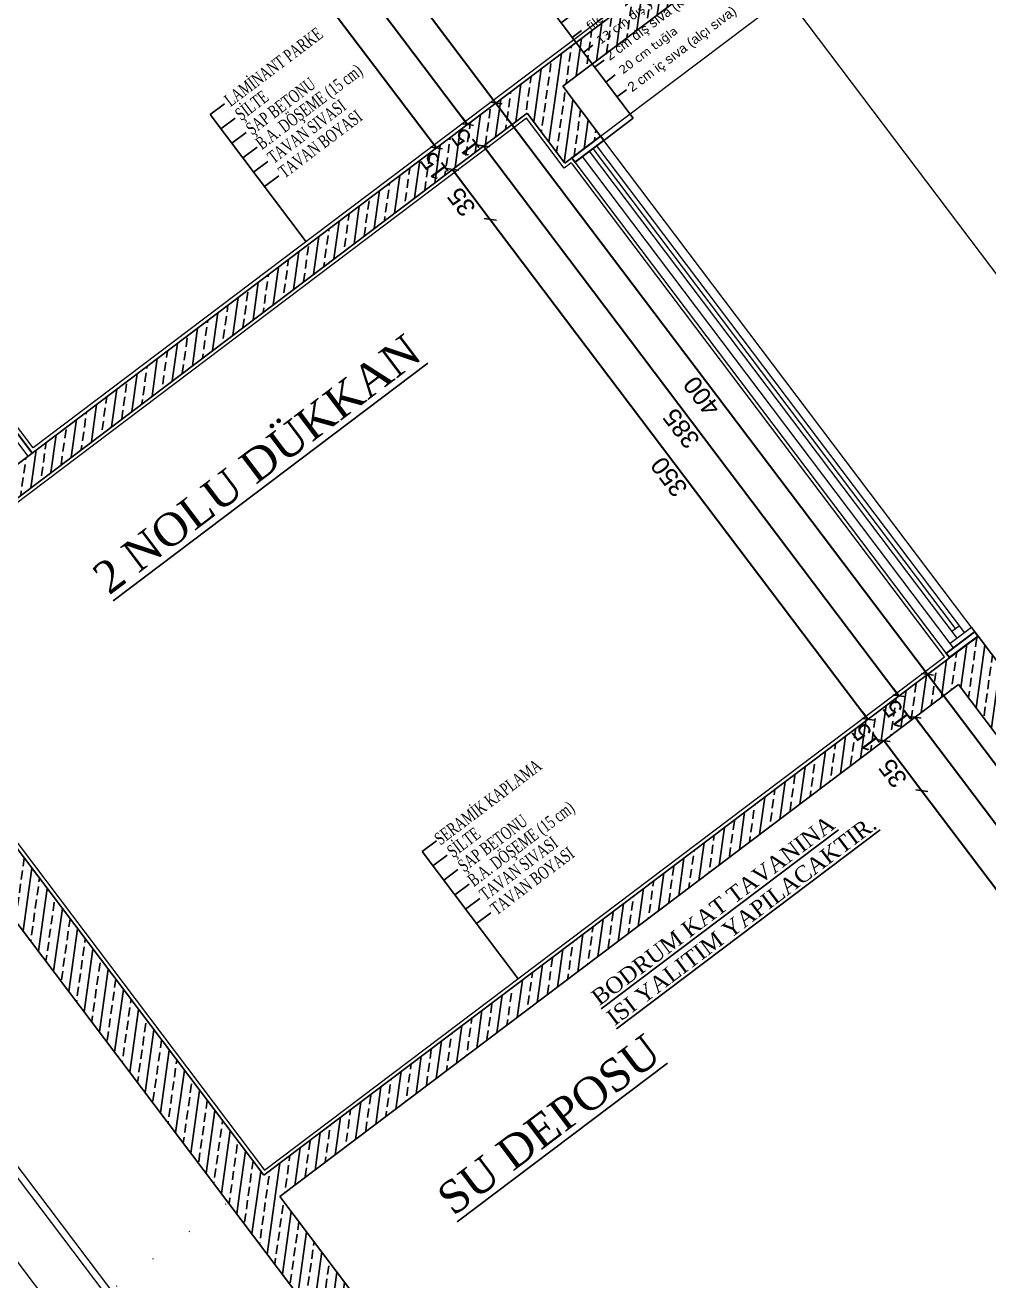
# Model space of a CAD drawing. Header units: millimetres. Extents: x 2232 to 85269, y -3593 to 5869.
# Drawn here: x 4008.5 to 4143.1, y 4360.9 to 4536.4 of the extents above; entities that cross this region are included whole.
import ezdxf

# ---------------------------------------------------------------- set-up
doc = ezdxf.new("R2010")
doc.units = ezdxf.units.MM
doc.linetypes.add('DOTX2', pattern=[0.5, 0, -0.5])
for name, color, linetype, lineweight in [('duvar', 232, 'Continuous', 30), ('FTA KAPI VE PENCERE', 141, 'Continuous', 9), ('görünüş', 201, 'Continuous', 18), ('iz', 1, 'DOTX2', 20), ('Kesit Duvar', 7, 'Continuous', 35), ('sıva iç', 21, 'Continuous', 0), ('tefriş', 252, 'Continuous', 5), ('ölçü iç', 170, 'Continuous', 9), ('ÖLÇÜ İÇ', 7, 'Continuous', 9)]:
    doc.layers.add(name, color=color, linetype=linetype, lineweight=lineweight)
for name, color, linetype in [('poz', 1, 'Continuous'), ('Standart', 7, 'Continuous'), ('Yazi', 7, 'Continuous')]:
    doc.layers.add(name, color=color, linetype=linetype)
doc.styles.add('arial_1_18', font='arial.ttf', dxfattribs={"height": 0.2})
doc.styles.get("Standard").update_dxf_attribs({"font": 'arial.ttf'})
doc.styles.add('Times roman', font='times.ttf')
doc.styles.add('UNIVCH', font='times.ttf', dxfattribs={"width": 0.7})
doc.styles.add('verdana_1_34', font='verdana.ttf', dxfattribs={"height": 0.2})
doc.dimstyles.new('zulay iç ölçü', dxfattribs={"dimtxt": 10, "dimasz": 5, "dimexe": 0.18, "dimexo": 0, "dimgap": 2, "dimtad": 3, "dimdec": 0, "dimzin": 0, "dimdsep": 46, "dimtxsty": 'Standard', "dimblk": 'ARCHTICK', "dimcen": 0.09, "dimse1": 1, "dimse2": 1, "dimadec": 0, "dimazin": 0, "dimtfac": 1, "dimtdec": 0, "dimtix": 1, "dimtofl": 0, "dimtmove": 0, "dimatfit": 3, "dimldrblk": 'ARCHTICK', "dimfxl": 1, "dimtolj": 1, "dimtzin": 0, "dimarcsym": 0})
pattern_1 = [(45, (0, 0), (-7.071068, 7.071068), []), (45, (7.071, 0), (-7.071068, 7.071068), [5, -2.5])]

# ---------------------------------------------------------------- blocks, each defined once
blk = doc.blocks.new('IDE991Entity4326')
at = {"layer": 'Standart', "linetype": 'Continuous', "lineweight": -3}
h = blk.add_hatch(dxfattribs=at)
h.set_pattern_fill('ANSI33', color=171, scale=40, style=0)
h.set_pattern_definition(pattern_1)
h.paths.add_polyline_path([(2175, 735), (1570, 735), (1570, 750), (2175, 750)])
blk = doc.blocks.new('IDE991Entity4332')
at = {"layer": 'Standart', "linetype": 'Continuous', "lineweight": -3}
h = blk.add_hatch(dxfattribs=at)
h.set_pattern_fill('ANSI33', color=171, scale=40, style=0)
h.set_pattern_definition(pattern_1)
h.paths.add_polyline_path([(1570, 50), (1545, 50), (1545, 450), (1570, 450)])
blk = doc.blocks.new('IDE991Entity4336')
at = {"layer": 'Standart', "linetype": 'Continuous', "lineweight": -3}
h = blk.add_hatch(dxfattribs=at)
h.set_pattern_fill('ANSI33', color=171, scale=40, style=0)
h.set_pattern_definition(pattern_1)
h.paths.add_polyline_path([(2070, 400), (2045, 400), (2045, 450), (2070, 450)])
blk = doc.blocks.new('IDE991Entity4340')
at = {"layer": 'Standart', "linetype": 'Continuous', "lineweight": -3}
h = blk.add_hatch(dxfattribs=at)
h.set_pattern_fill('ANSI33', color=171, scale=40, style=0)
h.set_pattern_definition(pattern_1)
h.paths.add_polyline_path([(2045, 435), (1570, 435), (1570, 450), (2045, 450)])
blk = doc.blocks.new('IDE991Entity4341')
at = {"layer": 'Standart', "linetype": 'Continuous', "lineweight": -3}
h = blk.add_hatch(dxfattribs=at)
h.set_pattern_fill('ANSI33', color=171, scale=40, style=0)
h.set_pattern_definition(pattern_1)
h.paths.add_polyline_path([(2175, 435), (2070, 435), (2070, 450), (2175, 450)])
blk = doc.blocks.new('IDE991Entity4346')
at = {"layer": 'Standart', "linetype": 'Continuous', "lineweight": -3}
h = blk.add_hatch(dxfattribs=at)
h.set_pattern_fill('ANSI33', color=171, scale=40, style=0)
h.set_pattern_definition(pattern_1)
h.paths.add_polyline_path([(2045, 35), (1570, 35), (1570, 50), (2045, 50)])
blk = doc.blocks.new('IDE991Entity4349')
at = {"layer": 'Standart', "linetype": 'Continuous', "lineweight": -3}
h = blk.add_hatch(dxfattribs=at)
h.set_pattern_fill('ANSI33', color=171, scale=40, style=0)
h.set_pattern_definition(pattern_1)
h.paths.add_polyline_path([(1570, -250), (1545, -250), (1545, 50), (1570, 50)])
blk = doc.blocks.new('IDE991Entity4351')
at = {"layer": 'Standart', "linetype": 'Continuous', "lineweight": -3}
h = blk.add_hatch(dxfattribs=at)
h.set_pattern_fill('ANSI33', color=171, scale=40, style=0)
h.set_pattern_definition(pattern_1)
h.paths.add_polyline_path([(2070, -250), (2045, -250), (2045, 50), (2070, 50)])
blk = doc.blocks.new('IDE991Entity4353')
at = {"layer": 'Standart', "linetype": 'Continuous', "lineweight": -3}
h = blk.add_hatch(dxfattribs=at)
h.set_pattern_fill('ANSI33', color=171, scale=40, style=0)
h.set_pattern_definition(pattern_1)
h.paths.add_polyline_path([(2120, -315), (1545, -315), (1545, -250), (2120, -250)])
blk = doc.blocks.new('IDE991Entity5287')
at = {"layer": 'Standart', "color": 159, "linetype": 'Continuous', "lineweight": -3}
blk.add_lwpolyline([(1545, -250), (1545, 1350)], dxfattribs=at)
blk = doc.blocks.new('IDE991Entity5397')
at = {"layer": 'Standart', "color": 159, "linetype": 'Continuous', "lineweight": -3}
blk.add_lwpolyline([(2175, 735), (1570, 735)], dxfattribs=at)
blk = doc.blocks.new('IDE991Entity5441')
at = {"layer": 'Standart', "color": 159, "linetype": 'Continuous', "lineweight": -3}
blk.add_lwpolyline([(2045, 400), (2045, 435)], dxfattribs=at)
blk = doc.blocks.new('IDE991Entity5442')
at = {"layer": 'Standart', "color": 159, "linetype": 'Continuous', "lineweight": -3}
blk.add_lwpolyline([(2070, 400), (2045, 400)], dxfattribs=at)
blk = doc.blocks.new('IDE991Entity5443')
at = {"layer": 'Standart', "color": 159, "linetype": 'Continuous', "lineweight": -3}
blk.add_lwpolyline([(2045, 450), (2070, 450)], dxfattribs=at)
blk = doc.blocks.new('IDE991Entity5444')
at = {"layer": 'Standart', "color": 159, "linetype": 'Continuous', "lineweight": -3}
blk.add_lwpolyline([(2070, 450), (2175, 450)], dxfattribs=at)
blk = doc.blocks.new('IDE991Entity5452')
at = {"layer": 'Standart', "color": 159, "linetype": 'Continuous', "lineweight": -3}
blk.add_lwpolyline([(1570, 435), (1570, 50)], dxfattribs=at)
blk = doc.blocks.new('IDE991Entity5453')
at = {"layer": 'Standart', "color": 159, "linetype": 'Continuous', "lineweight": -3}
blk.add_lwpolyline([(2045, 435), (1570, 435)], dxfattribs=at)
blk = doc.blocks.new('IDE991Entity5454')
at = {"layer": 'Standart', "color": 159, "linetype": 'Continuous', "lineweight": -3}
blk.add_lwpolyline([(2175, 435), (2070, 435)], dxfattribs=at)
blk = doc.blocks.new('IDE991Entity5501')
at = {"layer": 'Standart', "color": 159, "linetype": 'Continuous', "lineweight": -3}
blk.add_lwpolyline([(2045, 35), (1570, 35)], dxfattribs=at)
blk = doc.blocks.new('IDE991Entity5502')
at = {"layer": 'Standart', "color": 159, "linetype": 'Continuous', "lineweight": -3}
blk.add_lwpolyline([(1570, 50), (1572, 50)], dxfattribs=at)
blk = doc.blocks.new('IDE991Entity5503')
at = {"layer": 'Standart', "color": 159, "linetype": 'Continuous', "lineweight": -3}
blk.add_lwpolyline([(2045, 50), (2070, 50)], dxfattribs=at)
blk = doc.blocks.new('IDE991Entity5511')
at = {"layer": 'Standart', "color": 159, "linetype": 'Continuous', "lineweight": -3}
blk.add_lwpolyline([(2045, -250), (2045, 35)], dxfattribs=at)
blk = doc.blocks.new('IDE991Entity5512')
at = {"layer": 'Standart', "color": 159, "linetype": 'Continuous', "lineweight": -3}
blk.add_lwpolyline([(2070, 50), (2070, -250)], dxfattribs=at)
blk = doc.blocks.new('IDE991Entity5599')
at = {"layer": 'Standart', "color": 159, "linetype": 'Continuous', "lineweight": -3}
blk.add_lwpolyline([(1570, 35), (1570, -250)], dxfattribs=at)
blk = doc.blocks.new('IDE991Entity5601')
at = {"layer": 'Standart', "color": 159, "linetype": 'Continuous', "lineweight": -3}
blk.add_lwpolyline([(2070, 435), (2070, 400)], dxfattribs=at)
blk = doc.blocks.new('IDE991Entity5605')
at = {"layer": 'Standart', "color": 159, "linetype": 'Continuous', "lineweight": -3}
blk.add_lwpolyline([(2120, -315), (1545, -315)], dxfattribs=at)
blk = doc.blocks.new('IDE991Entity6619')
at = {"layer": 'Standart', "color": 159, "linetype": 'Continuous', "lineweight": -3}
blk.add_lwpolyline([(1572, 450), (1920, 450)], dxfattribs=at)
blk = doc.blocks.new('IDE991Entity6620')
at = {"layer": 'Standart', "color": 159, "linetype": 'Continuous', "lineweight": -3}
blk.add_lwpolyline([(1920, 450), (2045, 450)], dxfattribs=at)
blk = doc.blocks.new('IDE991Entity6657')
at = {"layer": 'Standart', "color": 159, "linetype": 'Continuous', "lineweight": -3}
blk.add_lwpolyline([(1572, 50), (1920, 50)], dxfattribs=at)
blk = doc.blocks.new('IDE991Entity6658')
at = {"layer": 'Standart', "color": 159, "linetype": 'Continuous', "lineweight": -3}
blk.add_lwpolyline([(1920, 50), (2045, 50)], dxfattribs=at)
blk = doc.blocks.new('IDE991Entity6709')
at = {"layer": 'Standart', "color": 159, "linetype": 'Continuous', "lineweight": -3}
blk.add_lwpolyline([(1572, -250), (1920, -250)], dxfattribs=at)
blk = doc.blocks.new('TRRTYT')
at = {"layer": 'Standart'}
for name in ['IDE991Entity5287', 'IDE991Entity4326', 'IDE991Entity5397', 'IDE991Entity4332', 'IDE991Entity4340', 'IDE991Entity6619', 'IDE991Entity6620', 'IDE991Entity4336', 'IDE991Entity5443', 'IDE991Entity4341', 'IDE991Entity5444', 'IDE991Entity5452', 'IDE991Entity5453', 'IDE991Entity5441', 'IDE991Entity5454', 'IDE991Entity5601', 'IDE991Entity5442', 'IDE991Entity4349', 'IDE991Entity4346', 'IDE991Entity5502', 'IDE991Entity6657', 'IDE991Entity6658', 'IDE991Entity4351', 'IDE991Entity5503', 'IDE991Entity5512', 'IDE991Entity5501', 'IDE991Entity5599', 'IDE991Entity5511', 'IDE991Entity4353', 'IDE991Entity6709', 'IDE991Entity5605']:
    blk.add_blockref(name, (1034515.63, -397430.95), dxfattribs=at)
blk = doc.blocks.new('_ArchTick')
at = {"color": 0, "linetype": 'ByBlock', "const_width": 0.15}
blk.add_lwpolyline([(-0.5, -0.5), (0.5, 0.5)], dxfattribs=at)
blk = doc.blocks.new('*D2449')
at = {"layer": 'Defpoints', "color": 0, "transparency": 16777216}
for p in [(661177.16, -127128.54), (661187, -127378.54), (661204.5, -127378.54)]:
    blk.add_point(p, dxfattribs=at)
at = {"layer": 'ÖLÇÜ İÇ', "color": 0, "lineweight": -2, "transparency": 16777216}
blk.add_line((661204.5, -127128.54), (661204.5, -127378.54), dxfattribs=at)
at = {"layer": 'ÖLÇÜ İÇ', "color": 0, "lineweight": -2, "transparency": 16777216, "xscale": 5, "yscale": 5, "zscale": 5}
for p, rotation in [((661204.5, -127128.54), 90), ((661204.5, -127378.54), 270)]:
    blk.add_blockref('_ArchTick', p, dxfattribs=dict(at, rotation=rotation))
at = {"layer": 'ÖLÇÜ İÇ', "color": 0, "transparency": 16777216, "insert": (661197.5, -127253.54), "char_height": 10, "attachment_point": 5, "rotation": 90}
blk.add_mtext('\\A1;250', dxfattribs=at)
blk = doc.blocks.new('*D2450')
at = {"layer": 'Defpoints', "color": 0, "transparency": 16777216}
for p in [(661246.19, -127078.54), (661246.19, -127378.54), (661246.19, -127378.54)]:
    blk.add_point(p, dxfattribs=at)
at = {"layer": 'ÖLÇÜ İÇ', "color": 0, "lineweight": -2, "transparency": 16777216}
blk.add_line((661246.19, -127078.54), (661246.19, -127378.54), dxfattribs=at)
at = {"layer": 'ÖLÇÜ İÇ', "color": 0, "lineweight": -2, "transparency": 16777216, "xscale": 5, "yscale": 5, "zscale": 5}
for p, rotation in [((661246.19, -127078.54), 90), ((661246.19, -127378.54), 270)]:
    blk.add_blockref('_ArchTick', p, dxfattribs=dict(at, rotation=rotation))
at = {"layer": 'ÖLÇÜ İÇ', "color": 0, "transparency": 16777216, "insert": (661239.19, -127228.54), "char_height": 10, "attachment_point": 5, "rotation": 90}
blk.add_mtext('\\A1;300', dxfattribs=at)
blk = doc.blocks.new('*D2463')
at = {"layer": 'Defpoints', "color": 0, "transparency": 16777216}
for p in [(661178.88, -127093.54), (661226.24, -127378.54), (661226.24, -127378.54)]:
    blk.add_point(p, dxfattribs=at)
at = {"layer": 'ÖLÇÜ İÇ', "color": 0, "lineweight": -2, "transparency": 16777216}
blk.add_line((661226.24, -127093.54), (661226.24, -127378.54), dxfattribs=at)
at = {"layer": 'ÖLÇÜ İÇ', "color": 0, "lineweight": -2, "transparency": 16777216, "xscale": 5, "yscale": 5, "zscale": 5}
for p, rotation in [((661226.24, -127093.54), 90), ((661226.24, -127378.54), 270)]:
    blk.add_blockref('_ArchTick', p, dxfattribs=dict(at, rotation=rotation))
at = {"layer": 'ÖLÇÜ İÇ', "color": 0, "transparency": 16777216, "insert": (661219.24, -127236.04), "char_height": 10, "attachment_point": 5, "rotation": 90}
blk.add_mtext('\\A1;285', dxfattribs=at)
blk = doc.blocks.new('*D2464')
at = {"layer": 'Defpoints', "color": 0, "transparency": 16777216}
for p in [(661197.5, -127378.54), (661197.5, -127393.54), (661204.5, -127393.54)]:
    blk.add_point(p, dxfattribs=at)
at = {"layer": 'ÖLÇÜ İÇ', "color": 0, "lineweight": -2, "transparency": 16777216}
for p, q in [((661204.5, -127378.54), (661204.5, -127373.54)), ((661204.5, -127393.54), (661204.5, -127398.54))]:
    blk.add_line(p, q, dxfattribs=at)
at = {"layer": 'ÖLÇÜ İÇ', "color": 0, "lineweight": -2, "transparency": 16777216, "xscale": 5, "yscale": 5, "zscale": 5}
for p, rotation in [((661204.5, -127378.54), 270), ((661204.5, -127393.54), 90)]:
    blk.add_blockref('_ArchTick', p, dxfattribs=dict(at, rotation=rotation))
at = {"layer": 'ÖLÇÜ İÇ', "color": 0, "transparency": 16777216, "insert": (661197.5, -127386.04), "char_height": 10, "attachment_point": 5, "rotation": 90}
blk.add_mtext('\\A1;15', dxfattribs=at)
blk = doc.blocks.new('*D2465')
at = {"layer": 'Defpoints', "color": 0, "transparency": 16777216}
for p in [(661197.5, -127393.54), (661177.16, -127428.54), (661204.5, -127428.54)]:
    blk.add_point(p, dxfattribs=at)
at = {"layer": 'ÖLÇÜ İÇ', "color": 0, "lineweight": -2, "transparency": 16777216}
blk.add_line((661204.5, -127393.54), (661204.5, -127428.54), dxfattribs=at)
at = {"layer": 'ÖLÇÜ İÇ', "color": 0, "lineweight": -2, "transparency": 16777216, "xscale": 5, "yscale": 5, "zscale": 5}
for p, rotation in [((661204.5, -127393.54), 90), ((661204.5, -127428.54), 270)]:
    blk.add_blockref('_ArchTick', p, dxfattribs=dict(at, rotation=rotation))
at = {"layer": 'ÖLÇÜ İÇ', "color": 0, "transparency": 16777216, "insert": (661197.5, -127411.04), "char_height": 10, "attachment_point": 5, "rotation": 90}
blk.add_mtext('\\A1;35', dxfattribs=at)
blk = doc.blocks.new('*D2466')
at = {"layer": 'Defpoints', "color": 0, "transparency": 16777216}
for p in [(661177.16, -127428.54), (661187, -127778.54), (661204.5, -127778.54)]:
    blk.add_point(p, dxfattribs=at)
at = {"layer": 'ÖLÇÜ İÇ', "color": 0, "lineweight": -2, "transparency": 16777216}
blk.add_line((661204.5, -127428.54), (661204.5, -127778.54), dxfattribs=at)
at = {"layer": 'ÖLÇÜ İÇ', "color": 0, "lineweight": -2, "transparency": 16777216, "xscale": 5, "yscale": 5, "zscale": 5}
for p, rotation in [((661204.5, -127428.54), 90), ((661204.5, -127778.54), 270)]:
    blk.add_blockref('_ArchTick', p, dxfattribs=dict(at, rotation=rotation))
at = {"layer": 'ÖLÇÜ İÇ', "color": 0, "transparency": 16777216, "insert": (661197.5, -127603.54), "char_height": 10, "attachment_point": 5, "rotation": 90}
blk.add_mtext('\\A1;350', dxfattribs=at)
blk = doc.blocks.new('*D2467')
at = {"layer": 'Defpoints', "color": 0, "transparency": 16777216}
for p in [(661246.19, -127378.54), (661246.19, -127778.54), (661246.19, -127778.54)]:
    blk.add_point(p, dxfattribs=at)
at = {"layer": 'ÖLÇÜ İÇ', "color": 0, "lineweight": -2, "transparency": 16777216}
blk.add_line((661246.19, -127378.54), (661246.19, -127778.54), dxfattribs=at)
at = {"layer": 'ÖLÇÜ İÇ', "color": 0, "lineweight": -2, "transparency": 16777216, "xscale": 5, "yscale": 5, "zscale": 5}
for p, rotation in [((661246.19, -127378.54), 90), ((661246.19, -127778.54), 270)]:
    blk.add_blockref('_ArchTick', p, dxfattribs=dict(at, rotation=rotation))
at = {"layer": 'ÖLÇÜ İÇ', "color": 0, "transparency": 16777216, "insert": (661239.19, -127578.54), "char_height": 10, "attachment_point": 5, "rotation": 90}
blk.add_mtext('\\A1;400', dxfattribs=at)
blk = doc.blocks.new('*D2468')
at = {"layer": 'Defpoints', "color": 0, "transparency": 16777216}
for p in [(661220.99, -127378.54), (661178.88, -127393.54), (661226.24, -127393.54)]:
    blk.add_point(p, dxfattribs=at)
at = {"layer": 'ÖLÇÜ İÇ', "color": 0, "lineweight": -2, "transparency": 16777216}
for p, q in [((661226.24, -127378.54), (661226.24, -127373.54)), ((661226.24, -127393.54), (661226.24, -127398.54))]:
    blk.add_line(p, q, dxfattribs=at)
at = {"layer": 'ÖLÇÜ İÇ', "color": 0, "lineweight": -2, "transparency": 16777216, "xscale": 5, "yscale": 5, "zscale": 5}
for p, rotation in [((661226.24, -127378.54), 270), ((661226.24, -127393.54), 90)]:
    blk.add_blockref('_ArchTick', p, dxfattribs=dict(at, rotation=rotation))
at = {"layer": 'ÖLÇÜ İÇ', "color": 0, "transparency": 16777216, "insert": (661219.24, -127386.04), "char_height": 10, "attachment_point": 5, "rotation": 90}
blk.add_mtext('\\A1;15', dxfattribs=at)
blk = doc.blocks.new('*D2469')
at = {"layer": 'Defpoints', "color": 0, "transparency": 16777216}
for p in [(661178.88, -127393.54), (661226.24, -127778.54), (661226.24, -127778.54)]:
    blk.add_point(p, dxfattribs=at)
at = {"layer": 'ÖLÇÜ İÇ', "color": 0, "lineweight": -2, "transparency": 16777216}
blk.add_line((661226.24, -127393.54), (661226.24, -127778.54), dxfattribs=at)
at = {"layer": 'ÖLÇÜ İÇ', "color": 0, "lineweight": -2, "transparency": 16777216, "xscale": 5, "yscale": 5, "zscale": 5}
for p, rotation in [((661226.24, -127393.54), 90), ((661226.24, -127778.54), 270)]:
    blk.add_blockref('_ArchTick', p, dxfattribs=dict(at, rotation=rotation))
at = {"layer": 'ÖLÇÜ İÇ', "color": 0, "transparency": 16777216, "insert": (661219.24, -127586.04), "char_height": 10, "attachment_point": 5, "rotation": 90}
blk.add_mtext('\\A1;385', dxfattribs=at)
blk = doc.blocks.new('*D2470')
at = {"layer": 'Defpoints', "color": 0, "transparency": 16777216}
for p in [(661197.5, -127778.54), (661197.5, -127793.54), (661204.5, -127793.54)]:
    blk.add_point(p, dxfattribs=at)
at = {"layer": 'ÖLÇÜ İÇ', "color": 0, "lineweight": -2, "transparency": 16777216}
for p, q in [((661204.5, -127778.54), (661204.5, -127773.54)), ((661204.5, -127793.54), (661204.5, -127798.54))]:
    blk.add_line(p, q, dxfattribs=at)
at = {"layer": 'ÖLÇÜ İÇ', "color": 0, "lineweight": -2, "transparency": 16777216, "xscale": 5, "yscale": 5, "zscale": 5}
for p, rotation in [((661204.5, -127778.54), 270), ((661204.5, -127793.54), 90)]:
    blk.add_blockref('_ArchTick', p, dxfattribs=dict(at, rotation=rotation))
at = {"layer": 'ÖLÇÜ İÇ', "color": 0, "transparency": 16777216, "insert": (661197.5, -127786.04), "char_height": 10, "attachment_point": 5, "rotation": 90}
blk.add_mtext('\\A1;15', dxfattribs=at)
blk = doc.blocks.new('*D2471')
at = {"layer": 'Defpoints', "color": 0, "transparency": 16777216}
for p in [(661197.5, -127793.54), (661177.16, -127828.54), (661204.5, -127828.54)]:
    blk.add_point(p, dxfattribs=at)
at = {"layer": 'ÖLÇÜ İÇ', "color": 0, "lineweight": -2, "transparency": 16777216}
blk.add_line((661204.5, -127793.54), (661204.5, -127828.54), dxfattribs=at)
at = {"layer": 'ÖLÇÜ İÇ', "color": 0, "lineweight": -2, "transparency": 16777216, "xscale": 5, "yscale": 5, "zscale": 5}
for p, rotation in [((661204.5, -127793.54), 90), ((661204.5, -127828.54), 270)]:
    blk.add_blockref('_ArchTick', p, dxfattribs=dict(at, rotation=rotation))
at = {"layer": 'ÖLÇÜ İÇ', "color": 0, "transparency": 16777216, "insert": (661197.5, -127811.04), "char_height": 10, "attachment_point": 5, "rotation": 90}
blk.add_mtext('\\A1;35', dxfattribs=at)
blk = doc.blocks.new('*D2472')
at = {"layer": 'Defpoints', "color": 0, "transparency": 16777216}
for p in [(661177.16, -127828.54), (661187, -128078.54), (661204.5, -128078.54)]:
    blk.add_point(p, dxfattribs=at)
at = {"layer": 'ÖLÇÜ İÇ', "color": 0, "lineweight": -2, "transparency": 16777216}
blk.add_line((661204.5, -127828.54), (661204.5, -128078.54), dxfattribs=at)
at = {"layer": 'ÖLÇÜ İÇ', "color": 0, "lineweight": -2, "transparency": 16777216, "xscale": 5, "yscale": 5, "zscale": 5}
for p, rotation in [((661204.5, -127828.54), 90), ((661204.5, -128078.54), 270)]:
    blk.add_blockref('_ArchTick', p, dxfattribs=dict(at, rotation=rotation))
at = {"layer": 'ÖLÇÜ İÇ', "color": 0, "transparency": 16777216, "insert": (661197.5, -127953.54), "char_height": 10, "attachment_point": 5, "rotation": 90}
blk.add_mtext('\\A1;250', dxfattribs=at)
blk = doc.blocks.new('*D2473')
at = {"layer": 'Defpoints', "color": 0, "transparency": 16777216}
for p in [(661246.19, -127778.54), (661246.19, -128078.54), (661246.19, -128078.54)]:
    blk.add_point(p, dxfattribs=at)
at = {"layer": 'ÖLÇÜ İÇ', "color": 0, "lineweight": -2, "transparency": 16777216}
blk.add_line((661246.19, -127778.54), (661246.19, -128078.54), dxfattribs=at)
at = {"layer": 'ÖLÇÜ İÇ', "color": 0, "lineweight": -2, "transparency": 16777216, "xscale": 5, "yscale": 5, "zscale": 5}
for p, rotation in [((661246.19, -127778.54), 90), ((661246.19, -128078.54), 270)]:
    blk.add_blockref('_ArchTick', p, dxfattribs=dict(at, rotation=rotation))
at = {"layer": 'ÖLÇÜ İÇ', "color": 0, "transparency": 16777216, "insert": (661239.19, -127928.54), "char_height": 10, "attachment_point": 5, "rotation": 90}
blk.add_mtext('\\A1;300', dxfattribs=at)
blk = doc.blocks.new('*D2474')
at = {"layer": 'Defpoints', "color": 0, "transparency": 16777216}
for p in [(661220.99, -127778.54), (661178.88, -127793.54), (661226.24, -127793.54)]:
    blk.add_point(p, dxfattribs=at)
at = {"layer": 'ÖLÇÜ İÇ', "color": 0, "lineweight": -2, "transparency": 16777216}
for p, q in [((661226.24, -127778.54), (661226.24, -127773.54)), ((661226.24, -127793.54), (661226.24, -127798.54))]:
    blk.add_line(p, q, dxfattribs=at)
at = {"layer": 'ÖLÇÜ İÇ', "color": 0, "lineweight": -2, "transparency": 16777216, "xscale": 5, "yscale": 5, "zscale": 5}
for p, rotation in [((661226.24, -127778.54), 270), ((661226.24, -127793.54), 90)]:
    blk.add_blockref('_ArchTick', p, dxfattribs=dict(at, rotation=rotation))
at = {"layer": 'ÖLÇÜ İÇ', "color": 0, "transparency": 16777216, "insert": (661219.24, -127786.04), "char_height": 10, "attachment_point": 5, "rotation": 90}
blk.add_mtext('\\A1;15', dxfattribs=at)
blk = doc.blocks.new('*D2475')
at = {"layer": 'Defpoints', "color": 0, "transparency": 16777216}
for p in [(661178.88, -127793.54), (661226.24, -128078.54), (661226.24, -128078.54)]:
    blk.add_point(p, dxfattribs=at)
at = {"layer": 'ÖLÇÜ İÇ', "color": 0, "lineweight": -2, "transparency": 16777216}
blk.add_line((661226.24, -127793.54), (661226.24, -128078.54), dxfattribs=at)
at = {"layer": 'ÖLÇÜ İÇ', "color": 0, "lineweight": -2, "transparency": 16777216, "xscale": 5, "yscale": 5, "zscale": 5}
for p, rotation in [((661226.24, -127793.54), 90), ((661226.24, -128078.54), 270)]:
    blk.add_blockref('_ArchTick', p, dxfattribs=dict(at, rotation=rotation))
at = {"layer": 'ÖLÇÜ İÇ', "color": 0, "transparency": 16777216, "insert": (661219.24, -127936.04), "char_height": 10, "attachment_point": 5, "rotation": 90}
blk.add_mtext('\\A1;285', dxfattribs=at)
blk = doc.blocks.new('*D2568')
at = {"layer": 'Defpoints', "color": 0, "transparency": 16777216}
for p in [(1294830.02, -408949.54), (1294839.01, -410869.54), (1294839.01, -410869.54)]:
    blk.add_point(p, dxfattribs=at)
at = {"layer": 'sıva iç', "color": 0, "lineweight": -2, "transparency": 16777216}
blk.add_line((1294839.01, -408949.54), (1294839.01, -410869.54), dxfattribs=at)
at = {"layer": 'sıva iç', "color": 0, "lineweight": -2, "transparency": 16777216, "xscale": 5, "yscale": 5, "zscale": 5}
for p, rotation in [((1294839.01, -408949.54), 90), ((1294839.01, -410869.54), 270)]:
    blk.add_blockref('_ArchTick', p, dxfattribs=dict(at, rotation=rotation))
at = {"layer": 'sıva iç', "color": 0, "transparency": 16777216, "insert": (1294832.01, -409909.54), "char_height": 10, "attachment_point": 5, "rotation": 90}
blk.add_mtext('\\A1;1920', dxfattribs=at)
blk = doc.blocks.new('*D2569')
at = {"layer": 'Defpoints', "color": 0, "transparency": 16777216}
for p in [(1294811.46, -409089.54), (1294810.69, -410689.54), (1294810.69, -410689.54)]:
    blk.add_point(p, dxfattribs=at)
at = {"layer": 'sıva iç', "color": 0, "lineweight": -2, "transparency": 16777216}
blk.add_line((1294810.69, -409089.54), (1294810.69, -410689.54), dxfattribs=at)
at = {"layer": 'sıva iç', "color": 0, "lineweight": -2, "transparency": 16777216, "xscale": 5, "yscale": 5, "zscale": 5}
for p, rotation in [((1294810.69, -409089.54), 90), ((1294810.69, -410689.54), 270)]:
    blk.add_blockref('_ArchTick', p, dxfattribs=dict(at, rotation=rotation))
at = {"layer": 'sıva iç', "color": 0, "transparency": 16777216, "insert": (1294803.69, -409889.54), "char_height": 10, "attachment_point": 5, "rotation": 90}
blk.add_mtext('\\A1;1600', dxfattribs=at)
blk = doc.blocks.new('Entity12993')
at = {"layer": 'Yazi', "color": 11, "linetype": 'Continuous', "lineweight": -3}
for points in [[(9699.07, 245.32), (9692.45, 245.32)], [(9692.45, 168.08), (9692.45, 245.32)], [(9699.07, 234.94), (9692.45, 234.94)], [(9699.07, 224.56), (9692.45, 224.56)], [(9699.07, 214.18), (9692.45, 214.18)], [(9699.07, 203.8), (9692.45, 203.8)], [(9699.07, 193.42), (9692.45, 193.42)], [(9699.07, 183.04), (9692.45, 183.04)], [(9692.45, 168.08), (9671.91, 168.08)]]:
    blk.add_lwpolyline(points, dxfattribs=at)
for s, height, style, p in [('dış cephe boyası', 4.7407, 'verdana_1_34', (9702.67, 242.92)), ('dekoratif sıva', 4.7407, 'verdana_1_34', (9702.67, 232.54)), ('file', 4.741, 'verdana_1_34', (9702.84, 221.58)), ('13 cm dış yalıtım', 4.7407, 'verdana_1_34', (9702.67, 211.78)), ('2 cm dış sıva (kaba sıva)', 5.3333, 'arial_1_18', (9701.34, 201.49)), ('20 cm tuğla', 4.7407, 'verdana_1_34', (9702.67, 191.02)), ('2 cm iç sıva (alçı sıva)', 5.3333, 'arial_1_18', (9700.74, 179.98))]:
    blk.add_text(s, height=height, dxfattribs=dict(at, style=style)).set_placement(p)
blk = doc.blocks.new('DFGFDGHN')
at = {"layer": 'ÖLÇÜ İÇ'}
for base, p1, p2, picture, middle in [((661246.19, -127378.54), (661246.19, -127078.54), (661246.19, -127378.54), '*D2450', (661239.19, -127228.54)), ((661204.5, -127378.54), (661177.16, -127128.54), (661187, -127378.54), '*D2449', (661197.5, -127253.54)), ((661226.24, -127393.54), (661220.99, -127378.54), (661178.88, -127393.54), '*D2468', (661219.24, -127386.04)), ((661204.5, -127393.54), (661197.5, -127378.54), (661197.5, -127393.54), '*D2464', (661197.5, -127386.04)), ((661246.19, -127778.54), (661246.19, -127378.54), (661246.19, -127778.54), '*D2467', (661239.19, -127578.54)), ((661204.5, -127428.54), (661197.5, -127393.54), (661177.16, -127428.54), '*D2465', (661197.5, -127411.04)), ((661204.5, -127778.54), (661177.16, -127428.54), (661187, -127778.54), '*D2466', (661197.5, -127603.54)), ((661226.24, -127793.54), (661220.99, -127778.54), (661178.88, -127793.54), '*D2474', (661219.24, -127786.04)), ((661204.5, -127793.54), (661197.5, -127778.54), (661197.5, -127793.54), '*D2470', (661197.5, -127786.04)), ((661246.19, -128078.54), (661246.19, -127778.54), (661246.19, -128078.54), '*D2473', (661239.19, -127928.54)), ((661204.5, -127828.54), (661197.5, -127793.54), (661177.16, -127828.54), '*D2471', (661197.5, -127811.04)), ((661204.5, -128078.54), (661177.16, -127828.54), (661187, -128078.54), '*D2472', (661197.5, -127953.54))]:
    dim = blk.add_linear_dim(base=base, p1=p1, p2=p2, angle=90, dimstyle='zulay iç ölçü', dxfattribs=at)
    dim.commit()
    dim.dimension.update_dxf_attribs({"geometry": picture, "text_midpoint": middle})
for base, p1, p2, picture, middle in [((661226.24, -127378.54), (661178.88, -127093.54), (661226.24, -127378.54), '*D2463', (661219.24, -127236.04)), ((661226.24, -127778.54), (661178.88, -127393.54), (661226.24, -127778.54), '*D2469', (661219.24, -127586.04)), ((661226.24, -128078.54), (661178.88, -127793.54), (661226.24, -128078.54), '*D2475', (661219.24, -127936.04))]:
    dim = blk.add_linear_dim(base=base, p1=p1, p2=p2, angle=90, dimstyle='zulay iç ölçü', override={"dimtmove": 1}, dxfattribs=at)
    dim.commit()
    dim.dimension.update_dxf_attribs({"geometry": picture, "text_midpoint": middle})
blk = doc.blocks.new('GHGFHGF')
at = {"layer": 'duvar'}
blk.add_lwpolyline([(1295089.78, -409704.54), (1295089.78, -409989.54)], dxfattribs=at)
for points in [[(1295449.78, -410042.54), (1295449.78, -410039.54), (1295429.78, -410039.54), (1295429.78, -410042.54)], [(1295449.78, -410386.54), (1295449.78, -410389.54), (1295429.78, -410389.54), (1295429.78, -410386.54)]]:
    blk.add_lwpolyline(points, close=True, dxfattribs=at)
at = {"layer": 'FTA KAPI VE PENCERE'}
for p, q in [((1295434.78, -410383.54), (1295434.78, -410042.54)), ((1295439.78, -410383.54), (1295439.78, -410042.54)), ((1295444.78, -410042.54), (1295439.78, -410042.54)), ((1295442.28, -410378.54), (1295442.28, -410042.54)), ((1295444.78, -410042.54), (1295444.78, -410383.54)), ((1295449.78, -410383.54), (1295434.78, -410383.54)), ((1295434.78, -410386.54), (1295434.78, -410383.54)), ((1295439.78, -410378.54), (1295444.78, -410378.54)), ((1295449.78, -410383.54), (1295449.78, -410386.54))]:
    blk.add_line(p, q, dxfattribs=at)
at = {"layer": 'görünüş'}
for points in [[(1295449.78, -410039.54), (1295709.78, -410039.54), (1295709.78, -409689.54)], [(1295579.78, -410039.54), (1295579.78, -410409.54)]]:
    blk.add_lwpolyline(points, dxfattribs=at)
at = {"layer": 'iz', "ltscale": 50}
blk.add_line((1293379.78, -409989.54), (1295709.78, -409989.54), dxfattribs=at)
blk.add_lwpolyline([(1294719.78, -410389.54), (1294924.78, -410389.54)], dxfattribs=at)
at = {"layer": 'Kesit Duvar'}
blk.add_line((1295429.78, -410389.54), (1295449.78, -410389.54), dxfattribs=at)
at = {"layer": 'poz'}
for p, q in [((1295282.97, -409898.54), (1295282.97, -409987.54)), ((1295282.97, -409898.54), (1295292.97, -409898.54)), ((1295282.97, -409908.54), (1295292.97, -409908.54)), ((1295282.97, -409918.54), (1295292.97, -409918.54)), ((1295282.97, -409928.85), (1295292.97, -409928.85)), ((1295282.97, -409938.85), (1295292.97, -409938.85)), ((1295282.97, -409948.85), (1295292.97, -409948.85)), ((1295129.34, -410298.54), (1295129.34, -410387.54)), ((1295129.34, -410298.54), (1295139.34, -410298.54)), ((1295129.34, -410308.54), (1295139.34, -410308.54)), ((1295129.34, -410318.54), (1295139.34, -410318.54)), ((1295129.34, -410328.85), (1295139.34, -410328.85)), ((1295129.34, -410338.85), (1295139.34, -410338.85)), ((1295129.34, -410348.85), (1295139.34, -410348.85))]:
    blk.add_line(p, q, dxfattribs=at)
at = {"layer": 'sıva iç'}
for points in [[(1295091.78, -409706.54), (1295552.78, -409706.54), (1295552.78, -409741.54), (1295557.78, -409741.54), (1295557.78, -409987.54), (1295554.78, -409987.54), (1295449.78, -409987.54), (1295299.78, -409987.54), (1295091.78, -409987.54)], [(1295427.78, -410042.54), (1295427.78, -410041.54), (1295422.78, -410041.54), (1295422.78, -410006.54), (1294951.78, -410006.54), (1294951.78, -410387.54), (1295299.78, -410387.54), (1295424.78, -410387.54), (1295427.78, -410387.54), (1295427.78, -410386.54)]]:
    blk.add_lwpolyline(points, close=True, dxfattribs=at)
for points in [[(1295429.78, -410389.54), (1295429.78, -410042.54), (1295449.78, -410042.54)], [(1295449.78, -410389.54), (1295449.78, -410042.54), (1295429.78, -410042.54)]]:
    blk.add_lwpolyline(points, dxfattribs=at)
at = {"layer": 'tefriş'}
blk.add_line((1294842.97, -409047.48), (1294842.97, -410442.68), dxfattribs=at)
at = {"layer": 'ÖLÇÜ İÇ', "color": 2}
blk.add_lwpolyline([(1295086.65, -409777.54), (1295086.65, -409989.54)], dxfattribs=at)
at = {"layer": 'Standart'}
blk.add_blockref('Entity12993', (1285777.86, -410210.62), dxfattribs=at)
at = {"layer": 'sıva iç'}
blk.add_blockref('TRRTYT', (258864.14, -13008.59), dxfattribs=at)
at = {"layer": 'ölçü iç', "lineweight": 30}
blk.add_blockref('DFGFDGHN', (634168.12, -282611), dxfattribs=at)
at = {"layer": 'Yazi', "style": 'UNIVCH', "width": 0.7}
for s, height, p in [('LAMİNANT PARKE', 6.9984, (1295294.56, -409902.05)), ('ŞİLTE', 6.998, (1295294.56, -409911.87)), ('ŞAP BETONU', 6.998, (1295294.56, -409921.96)), ('B.A. DÖŞEME (15 cm)', 6.9984, (1295294.03, -409931.8)), ('TAVAN SIVASI', 6.9984, (1295294.56, -409942)), ('TAVAN BOYASI', 6.9984, (1295294.56, -409952.17)), ('SERAMİK KAPLAMA', 6.9984, (1295139.5, -410302.05)), ('ŞİLTE', 6.998, (1295140.92, -410311.87)), ('ŞAP BETONU', 6.998, (1295140.92, -410321.96)), ('B.A. DÖŞEME (15 cm)', 6.9984, (1295140.4, -410331.8)), ('TAVAN SIVASI', 6.9984, (1295140.92, -410342)), ('TAVAN BOYASI', 6.9984, (1295140.92, -410352.17))]:
    blk.add_text(s, height=height, dxfattribs=at).set_placement(p)
at = {"layer": 'Yazi', "style": 'Times roman'}
for s, height, p in [('%%U2 NOLU DÜKKAN', 17.9915, (1295075.97, -410079.05)), ('%%UBODRUM KAT TAVANINA', 8.9957, (1295156.28, -410427.14)), ('%%UISI YALITIM YAPILACAKTIR.', 8.9957, (1295156.28, -410441.24)), ('%%USU DEPOSU', 17.9915, (1295020.33, -410471.87))]:
    blk.add_text(s, height=height, dxfattribs=at).set_placement(p)
at = {"layer": 'sıva iç'}
for base, p1, p2, picture, middle in [((1294839.01, -410869.54), (1294830.02, -408949.54), (1294839.01, -410869.54), '*D2568', (1294832.01, -409909.54)), ((1294810.69, -410689.54), (1294811.46, -409089.54), (1294810.69, -410689.54), '*D2569', (1294803.69, -409889.54))]:
    dim = blk.add_linear_dim(base=base, p1=p1, p2=p2, angle=90, dimstyle='zulay iç ölçü', override={"dimtmove": 1}, dxfattribs=at)
    dim.commit()
    dim.dimension.update_dxf_attribs({"geometry": picture, "text_midpoint": middle})
blk = doc.blocks.new('RRRR')
at = {"layer": 'sıva iç', "rotation": 37.05267661197627}
blk.add_blockref('GHGFHGF', (-156760.25, -889310.84), dxfattribs=at)

msp = doc.modelspace()

# ---------------------------------------------------------------- block references
at = {"layer": 'ÖLÇÜ İÇ', "xscale": 0.25, "yscale": 0.25, "zscale": 0.25}
msp.add_blockref('RRRR', (-276957.06, 113516.85), dxfattribs=at)

doc.saveas('drawing.dxf')
